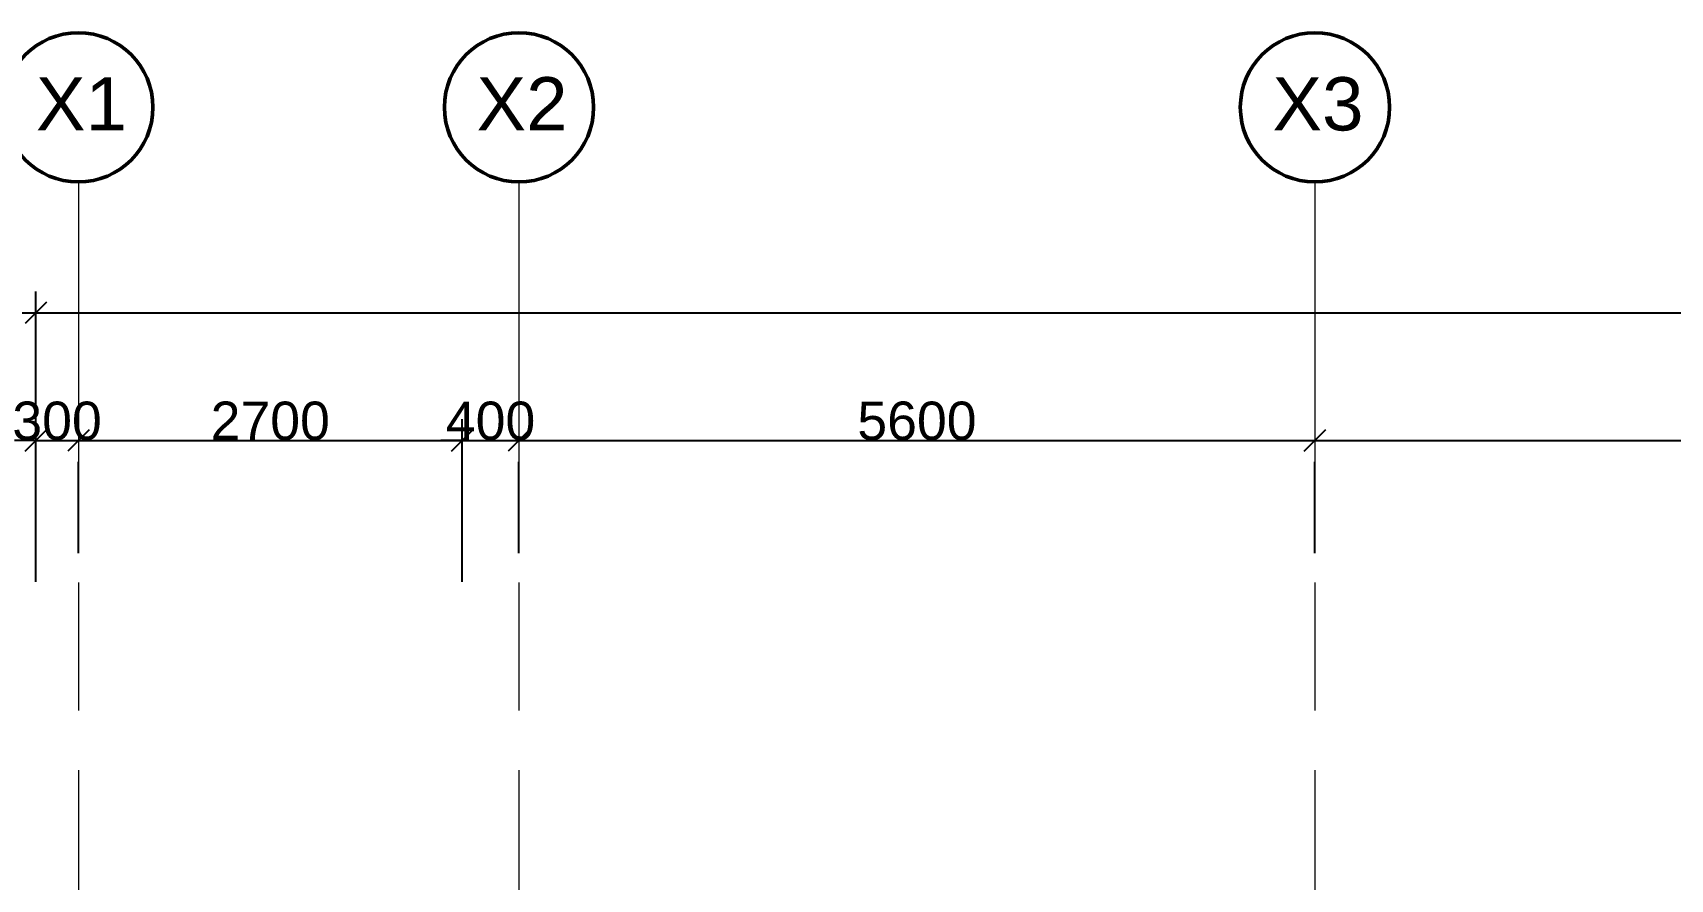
# Model space of a CAD drawing. Header units: millimetres. Extents: x -76261 to 649593, y -304265 to 60256.
# Drawn here: x 125679 to 137200, y 620 to 6579 of the extents above; entities that cross this region are included whole.
import ezdxf

# ---------------------------------------------------------------- set-up
doc = ezdxf.new("R2010")
doc.units = ezdxf.units.MM
doc.header["$LTSCALE"] = 2000
doc.header["$MEASUREMENT"] = 0
doc.header["$PDMODE"] = 32
doc.header["$PDSIZE"] = 0.15
doc.linetypes.add('Centre', pattern=[6.9, 4, -0.7, 1.5, -0.7])
doc.layers.get('0').update_dxf_attribs({"linetype": 'CONTINUOUS'})
doc.layers.get('DEFPOINTS').update_dxf_attribs({"color": 171, "linetype": 'CONTINUOUS'})
for name, color, linetype, lineweight in [('A-ANNO-DIMS', 1, 'CONTINUOUS', 15), ('S-GRID', 14, 'CONTINUOUS', 15), ('S-GRID-IDEN', 1, 'CONTINUOUS', 50)]:
    doc.layers.add(name, color=color, linetype=linetype, lineweight=lineweight)
doc.styles.add('Arial', font='arial.ttf', dxfattribs={"height": 1.6})
doc.styles.add('Arial_1', font='arial.ttf', dxfattribs={"height": 270})
doc.dimstyles.new('AD1', dxfattribs={"dimscale": 304.8, "dimtxt": 275.470038, "dimasz": 0.492126, "dimexe": 0.492126, "dimexo": 0.0625, "dimgap": 0, "dimtad": 1, "dimdec": 0, "dimzin": 0, "dimdsep": 46, "dimtxsty": 'Arial_1', "dimblk1": 'OBLIQUE', "dimblk2": 'OBLIQUE', "dimsah": 1, "dimcen": 0.09, "dimdle": 0.492126, "dimazin": 0, "dimtfac": 1, "dimtdec": 4, "dimtix": 1, "dimtmove": 0, "dimatfit": 3, "dimfxl": 2.952756, "dimfxlon": 1, "dimtvp": 1, "dimtolj": 1, "dimtzin": 0, "dimarcsym": 2})
doc.dimstyles.new('AD2', dxfattribs={"dimscale": 304.8, "dimtxt": 275.470038, "dimasz": 0.492126, "dimexe": 0.492126, "dimexo": 2.952756, "dimgap": 0, "dimtad": 1, "dimdec": 0, "dimzin": 0, "dimdsep": 46, "dimtxsty": 'Arial_1', "dimblk1": 'OBLIQUE', "dimblk2": 'OBLIQUE', "dimsah": 1, "dimcen": 0.09, "dimdle": 0.492126, "dimazin": 0, "dimtfac": 1, "dimtdec": 4, "dimtix": 1, "dimtmove": 0, "dimatfit": 3, "dimfxl": 1, "dimtvp": 1, "dimtolj": 1, "dimtzin": 0, "dimarcsym": 2})

# ---------------------------------------------------------------- blocks, each defined once
blk = doc.blocks.new('Grid - M_Grid Head - Circle-195263-3rd FLOOR PLAN')
at = {"layer": 'S-GRID-IDEN'}
blk.add_circle((0, 0), 3.5, dxfattribs=at)
blk = doc.blocks.new('_Oblique')
at = {"color": 0, "linetype": 'ByBlock', "lineweight": -2}
blk.add_line((-0.5, -0.5), (0.5, 0.5), dxfattribs=at)
blk = doc.blocks.new('*D1045')
at = {"layer": 'A-ANNO-DIMS', "color": 0, "lineweight": -2, "transparency": 16777216}
for p, q in [((125700, 2713), (125700, 3858)), ((125700, 3708), (125550, 3708)), ((125700, 3708), (126000, 3708)), ((126000, 3708), (126150, 3708)), ((126000, 2915), (126000, 3558))]:
    blk.add_line(p, q, dxfattribs=at)
at = {"layer": 'DEFPOINTS', "color": 0, "transparency": 16777216}
for p in [(126000, 3815), (126000, 3708), (125700, 1813)]:
    blk.add_point(p, dxfattribs=at)
at = {"layer": 'A-ANNO-DIMS', "color": 0, "lineweight": -2, "transparency": 16777216, "xscale": 150, "yscale": 150, "zscale": 150}
blk.add_blockref('_Oblique', (125700, 3708), dxfattribs=at)
at = {"layer": 'A-ANNO-DIMS', "color": 0, "lineweight": -2, "transparency": 16777216, "xscale": 150, "yscale": 150, "zscale": 150, "rotation": 180}
blk.add_blockref('_Oblique', (126000, 3708), dxfattribs=at)
at = {"layer": 'A-ANNO-DIMS', "color": 0, "transparency": 16777216, "insert": (125850, 3846), "char_height": 270, "width": 747.58, "attachment_point": 5, "style": 'Arial_1'}
blk.add_mtext('\\A1;300', dxfattribs=at)
blk = doc.blocks.new('*D1046')
at = {"layer": 'A-ANNO-DIMS', "color": 0, "lineweight": -2, "transparency": 16777216}
for p, q in [((128700, 2713), (128700, 3858)), ((125850, 3708), (128850, 3708)), ((126000, 2915), (126000, 3558))]:
    blk.add_line(p, q, dxfattribs=at)
at = {"layer": 'DEFPOINTS', "color": 0, "transparency": 16777216}
for p in [(126000, 3815), (128700, 3708), (128700, 1813)]:
    blk.add_point(p, dxfattribs=at)
at = {"layer": 'A-ANNO-DIMS', "color": 0, "lineweight": -2, "transparency": 16777216, "xscale": 150, "yscale": 150, "zscale": 150, "rotation": 180}
blk.add_blockref('_Oblique', (126000, 3708), dxfattribs=at)
at = {"layer": 'A-ANNO-DIMS', "color": 0, "lineweight": -2, "transparency": 16777216, "xscale": 150, "yscale": 150, "zscale": 150}
blk.add_blockref('_Oblique', (128700, 3708), dxfattribs=at)
at = {"layer": 'A-ANNO-DIMS', "color": 0, "transparency": 16777216, "insert": (127350, 3846), "char_height": 270, "width": 996.78, "attachment_point": 5, "style": 'Arial_1'}
blk.add_mtext('\\A1;2700', dxfattribs=at)
blk = doc.blocks.new('*D1047')
at = {"layer": 'A-ANNO-DIMS', "color": 0, "lineweight": -2, "transparency": 16777216}
for p, q in [((128700, 2713), (128700, 3858)), ((128700, 3708), (128550, 3708)), ((128700, 3708), (129100, 3708)), ((129100, 3708), (129250, 3708)), ((129100, 2915), (129100, 3558))]:
    blk.add_line(p, q, dxfattribs=at)
at = {"layer": 'DEFPOINTS', "color": 0, "transparency": 16777216}
for p in [(129100, 3815), (129100, 3708), (128700, 1813)]:
    blk.add_point(p, dxfattribs=at)
at = {"layer": 'A-ANNO-DIMS', "color": 0, "lineweight": -2, "transparency": 16777216, "xscale": 150, "yscale": 150, "zscale": 150}
blk.add_blockref('_Oblique', (128700, 3708), dxfattribs=at)
at = {"layer": 'A-ANNO-DIMS', "color": 0, "lineweight": -2, "transparency": 16777216, "xscale": 150, "yscale": 150, "zscale": 150, "rotation": 180}
blk.add_blockref('_Oblique', (129100, 3708), dxfattribs=at)
at = {"layer": 'A-ANNO-DIMS', "color": 0, "transparency": 16777216, "insert": (128900, 3846), "char_height": 270, "width": 747.58, "attachment_point": 5, "style": 'Arial_1'}
blk.add_mtext('\\A1;400', dxfattribs=at)
blk = doc.blocks.new('*D1048')
at = {"layer": 'A-ANNO-DIMS', "color": 0, "lineweight": -2, "transparency": 16777216}
for p, q in [((128950, 3708), (134850, 3708)), ((129100, 2915), (129100, 3558)), ((134700, 2915), (134700, 3558))]:
    blk.add_line(p, q, dxfattribs=at)
at = {"layer": 'DEFPOINTS', "color": 0, "transparency": 16777216}
for p in [(129100, 3815), (134700, 3815), (134700, 3708)]:
    blk.add_point(p, dxfattribs=at)
at = {"layer": 'A-ANNO-DIMS', "color": 0, "lineweight": -2, "transparency": 16777216, "xscale": 150, "yscale": 150, "zscale": 150, "rotation": 180}
blk.add_blockref('_Oblique', (129100, 3708), dxfattribs=at)
at = {"layer": 'A-ANNO-DIMS', "color": 0, "lineweight": -2, "transparency": 16777216, "xscale": 150, "yscale": 150, "zscale": 150}
blk.add_blockref('_Oblique', (134700, 3708), dxfattribs=at)
at = {"layer": 'A-ANNO-DIMS', "color": 0, "transparency": 16777216, "insert": (131900, 3846), "char_height": 270, "width": 996.78, "attachment_point": 5, "style": 'Arial_1'}
blk.add_mtext('\\A1;5600', dxfattribs=at)
blk = doc.blocks.new('*D1049')
at = {"layer": 'A-ANNO-DIMS', "color": 0, "lineweight": -2, "transparency": 16777216}
for p, q in [((134550, 3708), (140850, 3708)), ((134700, 2915), (134700, 3558)), ((140700, 2915), (140700, 3558))]:
    blk.add_line(p, q, dxfattribs=at)
at = {"layer": 'DEFPOINTS', "color": 0, "transparency": 16777216}
for p in [(134700, 3815), (140700, 3815), (140700, 3708)]:
    blk.add_point(p, dxfattribs=at)
at = {"layer": 'A-ANNO-DIMS', "color": 0, "lineweight": -2, "transparency": 16777216, "xscale": 150, "yscale": 150, "zscale": 150, "rotation": 180}
blk.add_blockref('_Oblique', (134700, 3708), dxfattribs=at)
at = {"layer": 'A-ANNO-DIMS', "color": 0, "lineweight": -2, "transparency": 16777216, "xscale": 150, "yscale": 150, "zscale": 150}
blk.add_blockref('_Oblique', (140700, 3708), dxfattribs=at)
at = {"layer": 'A-ANNO-DIMS', "color": 0, "transparency": 16777216, "insert": (137700, 3846), "char_height": 270, "width": 996.78, "attachment_point": 5, "style": 'Arial_1'}
blk.add_mtext('\\A1;6000', dxfattribs=at)
blk = doc.blocks.new('*D1054')
at = {"layer": 'A-ANNO-DIMS', "color": 0, "lineweight": -2, "transparency": 16777216}
for p, q in [((125700, 3727), (125700, 4758)), ((158700, 3727), (158700, 4758)), ((125550, 4608), (158850, 4608))]:
    blk.add_line(p, q, dxfattribs=at)
at = {"layer": 'DEFPOINTS', "color": 0, "transparency": 16777216}
for p in [(158700, 4608), (125700, 3708), (158700, 3708)]:
    blk.add_point(p, dxfattribs=at)
at = {"layer": 'A-ANNO-DIMS', "color": 0, "lineweight": -2, "transparency": 16777216, "xscale": 150, "yscale": 150, "zscale": 150, "rotation": 180}
blk.add_blockref('_Oblique', (125700, 4608), dxfattribs=at)
at = {"layer": 'A-ANNO-DIMS', "color": 0, "lineweight": -2, "transparency": 16777216, "xscale": 150, "yscale": 150, "zscale": 150}
blk.add_blockref('_Oblique', (158700, 4608), dxfattribs=at)
at = {"layer": 'A-ANNO-DIMS', "color": 0, "transparency": 16777216, "insert": (142200, 4746), "char_height": 270, "width": 1245.97, "attachment_point": 5, "style": 'Arial_1'}
blk.add_mtext('\\A1;33000', dxfattribs=at)
blk = doc.blocks.new('Xrexf_Office')
at = {"layer": 'S-GRID', "linetype": 'Centre', "ltscale": 0.3}
for p, q in [((126000, 5529.3), (126000, -18843.9)), ((129100, 5529.3), (129100, -18843.9)), ((134700, 5529.3), (134700, -18843.9))]:
    blk.add_line(p, q, dxfattribs=at)
at = {"layer": 'S-GRID-IDEN', "xscale": 149.9999999999999, "yscale": 149.9999999999999, "zscale": 149.9999999999999, "rotation": 180}
for p in [(126000, 6054.3), (129100, 6054.3), (134700, 6054.3)]:
    blk.add_blockref('Grid - M_Grid Head - Circle-195263-3rd FLOOR PLAN', p, dxfattribs=at)
at = {"layer": 'S-GRID-IDEN', "char_height": 375, "width": 769.62, "attachment_point": 1, "style": 'Arial'}
for s, insert in [('X1', (125701.1, 6266.4)), ('X2', (128801.1, 6266.4)), ('X3', (134401.1, 6266.4))]:
    blk.add_mtext(s, dxfattribs=dict(at, insert=insert))
at = {"layer": 'A-ANNO-DIMS'}
for base, p1, p2, dimstyle, override, picture, middle in [((158700, 4608.4), (125700, 3708.4), (158700, 3708.4), 'AD1', {"dimpost": '<>', "dimfxl": 33000}, '*D1054', (142200, 4746.4)), ((126000, 3708.4), (125700, 1812.8), (126000, 3814.5), 'AD2', {"dimpost": '<>', "dimfxl": 2024.107053}, '*D1045', (125850, 3846.4)), ((128700, 3708.4), (126000, 3814.5), (128700, 1812.8), 'AD2', {"dimpost": '<>', "dimfxl": 3361.102403}, '*D1046', (127350, 3846.3)), ((129100, 3708.4), (128700, 1812.8), (129100, 3814.5), 'AD2', {"dimpost": '<>', "dimfxl": 2041.325393}, '*D1047', (128900, 3846.3)), ((134700, 3708.4), (129100, 3814.5), (134700, 3814.5), 'AD2', {"dimpost": '<>', "dimfxl": 5600}, '*D1048', (131900, 3846.3)), ((140700, 3708.4), (134700, 3814.5), (140700, 3814.5), 'AD2', {"dimpost": '<>', "dimfxl": 6000}, '*D1049', (137700, 3846.3))]:
    dim = blk.add_linear_dim(base=base, p1=p1, p2=p2, dimstyle=dimstyle, override=override, dxfattribs=at)
    dim.commit()
    dim.dimension.update_dxf_attribs({"geometry": picture, "text_midpoint": middle})

msp = doc.modelspace()

# ---------------------------------------------------------------- block references
at = {"linetype": 'ByBlock'}
msp.add_blockref('Xrexf_Office', (0, 0), dxfattribs=at)

doc.saveas('drawing.dxf')
